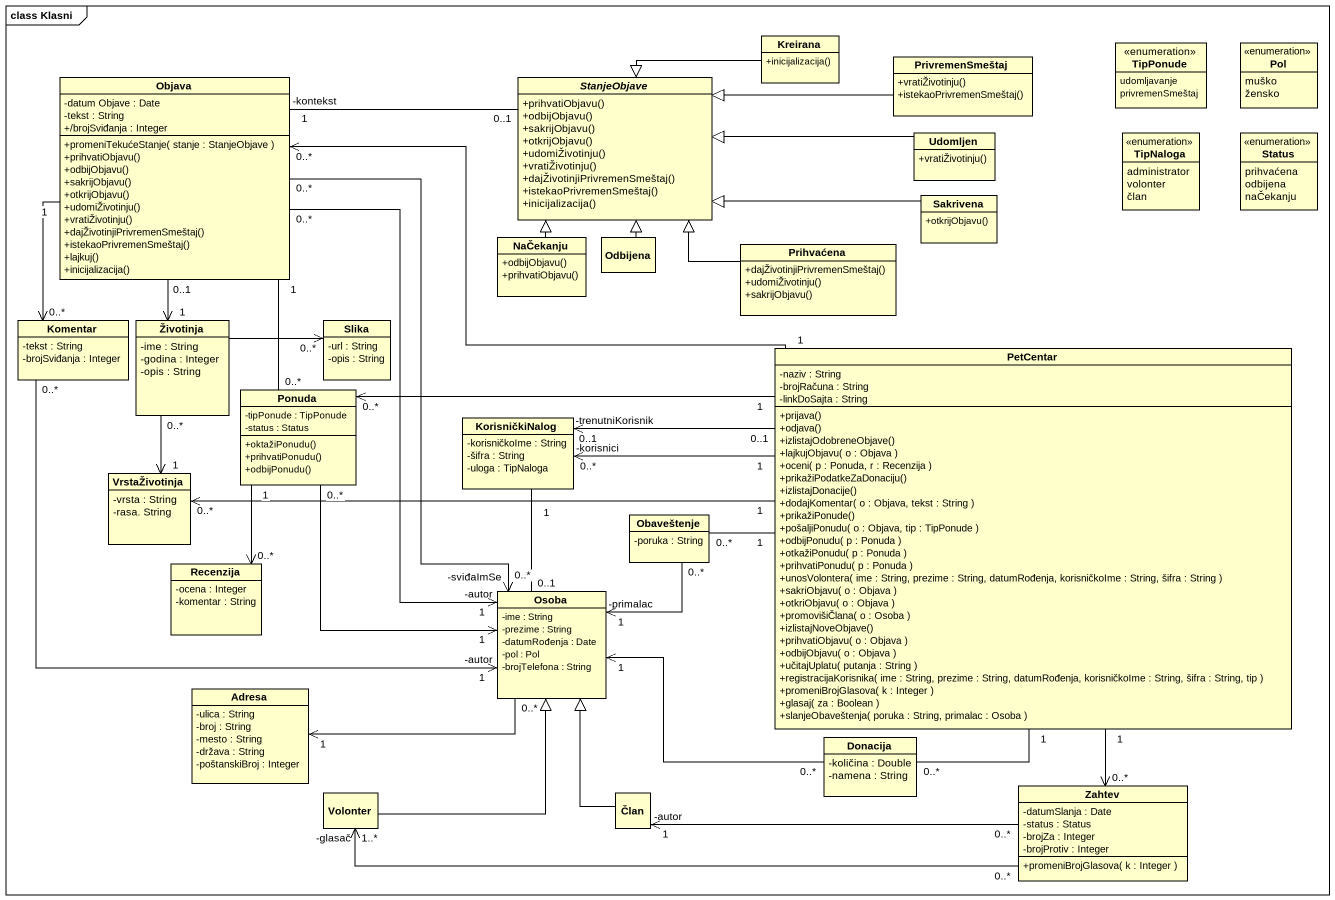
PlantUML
@startuml
mainframe class Klasni
hide circle
hide empty members
skinparam classAttributeIconSize 0
class Kreirana {
  +inicijalizacija()
}
enum TipPonude {
  udomljavanje
  privremenSmeštaj
}
enum Pol {
  muško
  žensko
}
class Objava {
  -datum Objave : Date
  -tekst : String
  +/brojSviđanja : Integer
  +promeniTekućeStanje( stanje : StanjeObjave )
  +prihvatiObjavu()
  +odbijObjavu()
  +sakrijObjavu()
  +otkrijObjavu()
  +udomiŽivotinju()
  +vratiŽivotinju()
  +dajŽivotinjiPrivremenSmeštaj()
  +istekaoPrivremenSmeštaj()
  +lajkuj()
  +inicijalizacija()
}
abstract class StanjeObjave {
  +prihvatiObjavu()
  +odbijObjavu()
  +sakrijObjavu()
  +otkrijObjavu()
  +udomiŽivotinju()
  +vratiŽivotinju()
  +dajŽivotinjiPrivremenSmeštaj()
  +istekaoPrivremenSmeštaj()
  +inicijalizacija()
}
class PrivremenSmeštaj {
  +vratiŽivotinju()
  +istekaoPrivremenSmeštaj()
}
class Udomljen {
  +vratiŽivotinju()
}
enum TipNaloga {
  administrator
  volonter
  član
}
enum Status {
  prihvaćena
  odbijena
  naČekanju
}
class Sakrivena {
  +otkrijObjavu()
}
class NaČekanju {
  +odbijObjavu()
  +prihvatiObjavu()
}
class Odbijena
class Prihvaćena {
  +dajŽivotinjiPrivremenSmeštaj()
  +udomiŽivotinju()
  +sakrijObjavu()
}
class Komentar {
  -tekst : String
  -brojSviđanja : Integer
}
class Životinja {
  -ime : String
  -godina : Integer
  -opis : String
}
class Slika {
  -url : String
  -opis : String
}
class PetCentar {
  -naziv : String
  -brojRačuna : String
  -linkDoSajta : String
  +prijava()
  +odjava()
  +izlistajOdobreneObjave()
  +lajkujObjavu( o : Objava )
  +oceni( p : Ponuda, r : Recenzija )
  +prikažiPodatkeZaDonaciju()
  +izlistajDonacije()
  +dodajKomentar( o : Objava, tekst : String )
  +prikažiPonude()
  +pošaljiPonudu( o : Objava, tip : TipPonude )
  +odbijPonudu( p : Ponuda )
  +otkažiPonudu( p : Ponuda )
  +prihvatiPonudu( p : Ponuda )
  +unosVolontera( ime : String, prezime : String, datumRođenja, korisničkoIme : String, šifra : String )
  +sakriObjavu( o : Objava )
  +otkriObjavu( o : Objava )
  +promovišiČlana( o : Osoba )
  +izlistajNoveObjave()
  +prihvatiObjavu( o : Objava )
  +odbijObjavu( o : Objava )
  +učitajUplatu( putanja : String )
  +registracijaKorisnika( ime : String, prezime : String, datumRođenja, korisničkoIme : String, šifra : String, tip )
  +promeniBrojGlasova( k : Integer )
  +glasaj( za : Boolean )
  +slanjeObaveštenja( poruka : String, primalac : Osoba )
}
class Ponuda {
  -tipPonude : TipPonude
  -status : Status
  +oktažiPonudu()
  +prihvatiPonudu()
  +odbijPonudu()
}
class KorisničkiNalog {
  -korisničkoIme : String
  -šifra : String
  -uloga : TipNaloga
}
class VrstaŽivotinja {
  -vrsta : String
  -rasa. String
}
class Obaveštenje {
  -poruka : String
}
class Recenzija {
  -ocena : Integer
  -komentar : String
}
class Osoba {
  -ime : String
  -prezime : String
  -datumRođenja : Date
  -pol : Pol
  -brojTelefona : String
}
class Adresa {
  -ulica : String
  -broj : String
  -mesto : String
  -država : String
  -poštanskiBroj : Integer
}
class Donacija {
  -količina : Double
  -namena : String
}
class Volonter
class Član
class Zahtev {
  -datumSlanja : Date
  -status : Status
  -brojZa : Integer
  -brojProtiv : Integer
  +promeniBrojGlasova( k : Integer )
}
Kreirana -left-|> StanjeObjave
Objava "1\n-kontekst" -right- "0..1" StanjeObjave
Objava "1" --> "0..*" Komentar
Objava "0..1" --> "1" Životinja
Objava "0..*" --> "0..*\n-sviđaImSe" Osoba
Objava "0..*" --> "1\n-autor" Osoba
PrivremenSmeštaj -left-|> StanjeObjave
Udomljen -left-|> StanjeObjave
Sakrivena -left-|> StanjeObjave
NaČekanju -up-|> StanjeObjave
Odbijena -up-|> StanjeObjave
Prihvaćena -up-|> StanjeObjave
Komentar "0..*" --> "1\n-autor" Osoba
Životinja -right-> "0..*" Slika
Životinja "0..*" --> "1" VrstaŽivotinja
PetCentar "1" -left-> "0..*" Objava
PetCentar "1" -left-> "0..*" Ponuda
PetCentar "0..1" -left-> "0..1\n-trenutniKorisnik" KorisničkiNalog
PetCentar "1" -left-> "0..*\n-korisnici" KorisničkiNalog
PetCentar "1" -left-> "0..*" VrstaŽivotinja
PetCentar "1" -- "0..*" Donacija
PetCentar "1" --> "0..*" Zahtev
Ponuda "0..*" -up- "1" Objava
Ponuda "1" --> "0..*" Recenzija
Ponuda "0..*" --> "1" Osoba
Obaveštenje "0..*" -right- "1" PetCentar
Obaveštenje "0..*" --> "-primalac\n1" Osoba
Osoba "0..1" -up- "1" KorisničkiNalog
Osoba "0..*" -left-> "1" Adresa
Donacija "0..*" -left-> "1" Osoba
Volonter -up-|> Osoba
Član -up-|> Osoba
Zahtev "0..*" -left-> "1..*\n-glasač" Volonter
Zahtev "0..*" -left-> "-autor\n1" Član
@enduml
